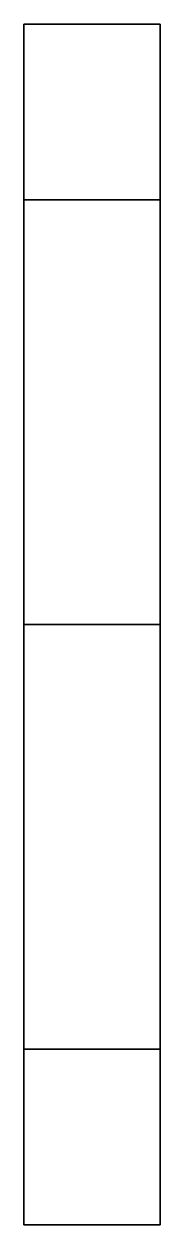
# Model space of a CAD drawing. Extents: x -0.76 to 0.76, y -0.44 to 0.44.
# Drawn here: x -0.76 to -0.66, y -0.44 to 0.44 of the extents above.
import ezdxf

# ---------------------------------------------------------------- set-up
doc = ezdxf.new("R2010")
doc.units = 0
doc.layers.add('WHEEL', color=2, linetype='CONTINUOUS')

msp = doc.modelspace()

# ---------------------------------------------------------------- linework, layer by layer
at = {"layer": 'WHEEL'}
for points in [[(-0.76, -0.44), (-0.76, 0.31113, 0.31113), (-0.76, 0.44), (-0.76, -0.31113, -0.31113)], [(-0.66, 0.31113, 0.31113), (-0.66, 0.44), (-0.76, 0.44), (-0.76, 0.31113, 0.31113)], [(-0.76, -0.31113, -0.31113), (-0.76, 0.44), (-0.76, 0.31113, -0.31113), (-0.76, 0, -0.44)], [(-0.66, 0.44), (-0.66, 0.31113, -0.31113), (-0.76, 0.31113, -0.31113), (-0.76, 0.44)], [(-0.66, -0.31113, -0.31113), (-0.66, 0.44), (-0.66, 0.31113, 0.31113), (-0.66, -0.44)], [(-0.66, 0, -0.44), (-0.66, 0.31113, -0.31113), (-0.66, 0.44), (-0.66, -0.31113, -0.31113)], [(-0.76, -0.31113, 0.31113), (-0.76, 0, 0.44), (-0.76, 0.31113, 0.31113), (-0.76, -0.44)], [(-0.66, 0.31113, -0.31113), (-0.66, 0, -0.44), (-0.76, 0, -0.44), (-0.76, 0.31113, -0.31113)], [(-0.66, 0, 0.44), (-0.66, 0.31113, 0.31113), (-0.76, 0.31113, 0.31113), (-0.76, 0, 0.44)], [(-0.66, -0.44), (-0.66, 0.31113, 0.31113), (-0.66, 0, 0.44), (-0.66, -0.31113, 0.31113)], [(-0.66, 0, -0.44), (-0.66, -0.31113, -0.31113), (-0.76, -0.31113, -0.31113), (-0.76, 0, -0.44)], [(-0.66, -0.31113, 0.31113), (-0.66, 0, 0.44), (-0.76, 0, 0.44), (-0.76, -0.31113, 0.31113)], [(-0.66, -0.44), (-0.66, -0.31113, 0.31113), (-0.76, -0.31113, 0.31113), (-0.76, -0.44)], [(-0.66, -0.31113, -0.31113), (-0.66, -0.44), (-0.76, -0.44), (-0.76, -0.31113, -0.31113)]]:
    msp.add_3dface(points, dxfattribs=at)

doc.saveas('drawing.dxf')
